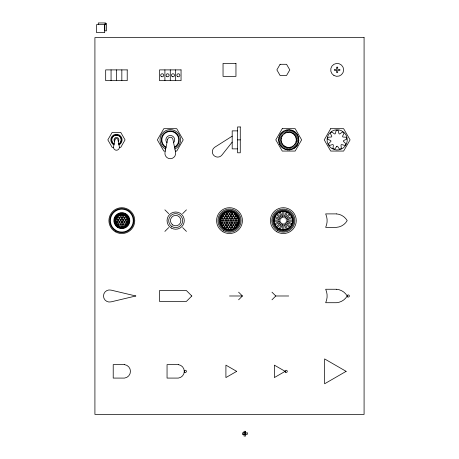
<?xml version="1.0" encoding="UTF-8"?>
<svg xmlns="http://www.w3.org/2000/svg" width="459" height="459" viewBox="0 0 459 459"><rect width="100%" height="100%" fill="white"/><g stroke="black" fill="none" stroke-linecap="round" stroke-linejoin="round"><path stroke-width="0.69" d="M279.313 228.834L281.7 223.068L277.282 227.48M286.296 211.972L283.909 217.738L283.903 211.496M280.369 229.276L282.755 223.504L282.761 229.752M287.357 212.408L284.964 218.174L289.382 213.762M116.236 223.372L121.405 214.405M220.36 221.077L225.317 212.471M118.21 215.546L115.628 220.027L119.225 226.293M117.665 225.271L123.775 214.697M119.535 226.425L125.703 215.736M121.824 226.866L127.229 217.503M124.791 226.115L128.067 220.446M221.077 224.21L228.404 211.53M222.374 226.367L230.906 211.576M224.009 227.939L233.086 212.196M225.903 229.035L234.991 213.292M228.083 229.655L236.614 214.869M230.596 229.701L237.911 217.021M233.671 228.76L238.64 220.159M336.619 146.501L334.835 149.152L332.993 148.481L333.332 145.291A0.666 0.666 0 0 0 332.511 144.591L329.413 145.48L328.432 143.787L330.75 141.561A0.666 0.666 0 0 0 330.566 140.5L327.623 139.186L327.961 137.258L331.163 137.04A0.666 0.666 0 0 0 331.708 136.111L330.296 133.213L331.8 131.951L334.393 133.844A0.666 0.666 0 0 0 335.403 133.483L336.183 130.356L338.145 130.356L338.914 133.471A0.666 0.666 0 0 0 339.924 133.844L342.529 131.951L344.032 133.208L342.621 136.093A0.666 0.666 0 0 0 343.154 137.029L346.367 137.252L346.711 139.18L343.774 140.483A0.666 0.666 0 0 0 343.584 141.544L345.897 143.782L344.921 145.48L341.835 144.591A0.666 0.666 0 0 0 341.008 145.273L341.341 148.481L339.505 149.152L337.715 146.484A0.666 0.666 0 0 0 336.636 146.478M232.191 142.106L222.041 154.912A5.388 5.388 0 0 1 213.883 155.532A5.388 5.388 0 0 1 214.525 147.373L232.191 136.174M164.884 231.405L168.7 227.589M182.636 213.653L186.446 209.843M279.864 135.021L283.863 131.022M278.906 137.505L286.347 130.063M278.642 139.289L282.629 135.302M284.144 133.787L288.137 129.794M278.665 140.787L281.298 138.153M286.995 132.456L289.635 129.822M278.871 142.106L281.103 139.875M288.717 132.261L290.949 130.029M279.215 143.283L281.235 141.263M290.111 132.387L292.125 130.373M279.669 144.35L281.556 142.462M291.304 132.714L293.192 130.826M280.219 145.325L282.033 143.512M292.354 133.185L294.167 131.377M280.856 146.209L282.629 144.442M293.284 133.781L295.051 132.014M281.579 147.012L283.335 145.256M294.099 134.487L295.854 132.737M282.383 147.729L284.15 145.962M294.804 135.307L296.577 133.535M283.266 148.366L285.073 146.559M295.401 136.231L297.214 134.424M284.236 148.917L286.123 147.029M295.877 137.281L297.765 135.394M285.309 149.37L287.323 147.356M296.198 138.48L298.218 136.461M286.485 149.714L288.717 147.482M296.33 139.875L298.562 137.643M287.799 149.927L290.438 147.287M296.13 141.596L298.769 138.957M289.296 149.95L293.29 145.962M294.804 144.447L298.792 140.454M291.086 149.686L298.528 142.244M293.571 148.722L297.564 144.728M276.473 226.671L280.891 222.259L275.119 224.646M290.191 214.571L285.779 218.989L291.545 216.602M238.605 299.802L242.421 295.986L238.605 292.176M271.98 299.802L275.796 295.986L288.717 295.986M274.683 223.585L280.449 221.198L274.207 221.192M291.987 217.658L286.215 220.045L292.463 220.05M237.573 130.872L232.191 130.872L232.191 148.871L237.573 148.871M237.573 139.875L240.269 139.875M113.499 147.333L112.145 147.333L107.836 139.875L112.145 132.416L120.757 132.416L125.066 139.875L120.757 147.333L119.397 147.333M165.257 151.063L163.823 151.063L157.362 139.875L163.823 128.686L176.744 128.686L183.204 139.875L176.744 151.063L175.309 151.063M226.935 211.828L232.065 211.828M223.149 214.032L235.851 214.032M118.273 215.501L125.387 215.501M221.468 216.223L237.532 216.223M116.328 217.692L127.338 217.692M220.613 218.415L238.387 218.415M115.639 219.884L128.021 219.884M274.207 220.05L280.449 220.05L274.683 217.658M220.349 220.624L238.651 220.624A9.151 9.151 0 0 0 224.921 212.695A9.151 9.151 0 0 0 224.921 228.548A9.151 9.151 0 0 0 238.651 220.624M292.463 221.192L286.215 221.192L291.987 223.585M115.771 222.087L127.889 222.087M220.613 222.816L238.387 222.816M116.781 224.279L126.873 224.279M221.468 225.008L237.532 225.008M223.149 227.211L235.851 227.211M226.935 229.402L232.065 229.402M229.5 295.986L242.421 295.986M244.033 432.82L245.617 432.82M244.033 434.535L245.617 434.535M275.119 216.602L280.885 218.989L276.473 214.571M291.545 224.646L285.779 222.254L290.191 226.671M277.282 213.762L281.7 218.18L279.313 212.408M289.382 227.48L284.97 223.068L287.357 228.834M271.98 292.176L275.796 295.986M164.884 209.843L168.7 213.653M182.636 227.589L186.446 231.405M234.038 212.672L238.651 220.659M230.871 211.576L238.02 223.958M228.318 211.553L236.769 226.189M226.115 212.127L235.174 227.807M221.192 216.786L228.68 229.735M220.383 219.775L225.673 228.938M125.909 215.914L127.946 219.442M122.513 214.428L127.539 223.126M120.109 214.64L126.162 225.117M116.557 217.285L122.083 226.855M224.187 213.177L233.287 228.949M222.529 214.697L231.147 229.632M118.129 215.604L124.326 226.344M280.369 211.972L282.755 217.738L282.761 211.496M286.296 229.276L283.909 223.504L283.903 229.752M245.645 432.917L245.645 434.438M175.665 69.888L175.665 80.658M170.283 69.888L170.283 80.658M164.901 69.888L164.901 80.658M121.836 69.888L121.836 80.658M116.448 69.888L116.448 80.658M111.067 69.888L111.067 80.658M104.681 24.585L104.681 32.658L96.602 32.658L96.602 24.585L105.616 24.562L105.616 22.95L98.295 22.95L98.295 24.562M166.956 142.732A4.389 4.389 0 0 1 167.26 136.69A4.389 4.389 0 0 1 173.307 136.69A4.389 4.389 0 0 1 173.611 142.732M166.049 147.19A8.451 8.451 0 0 1 163.811 134.435A8.451 8.451 0 0 1 176.755 134.435A8.451 8.451 0 0 1 174.518 147.19M165.928 147.781A9.031 9.031 0 0 1 163.329 134.114A9.031 9.031 0 0 1 177.237 134.114A9.031 9.031 0 0 1 174.638 147.781M165.665 149.055A10.276 10.276 0 0 1 162.285 133.42A10.276 10.276 0 0 1 178.281 133.42A10.276 10.276 0 0 1 174.902 149.055M113.918 144.924A5.651 5.651 0 0 1 112.053 136.329A5.651 5.651 0 0 1 120.849 136.329A5.651 5.651 0 0 1 118.979 144.924M114.062 144.224A4.963 4.963 0 0 1 112.627 136.707A4.963 4.963 0 0 1 120.275 136.707A4.963 4.963 0 0 1 118.841 144.224M114.125 143.908A4.653 4.653 0 0 1 112.885 136.88A4.653 4.653 0 0 1 120.017 136.88A4.653 4.653 0 0 1 118.772 143.908M114.624 141.452A2.41 2.41 0 0 1 114.784 138.125A2.41 2.41 0 0 1 118.112 138.125A2.41 2.41 0 0 1 118.273 141.452M115.008 139.576L113.562 146.685A2.949 2.949 0 0 0 116.448 150.231A2.949 2.949 0 0 0 119.34 146.685L117.894 139.576A1.469 1.469 0 0 0 115.008 139.576M167.65 139.341L165.011 152.268A5.376 5.376 0 0 0 170.283 158.716A5.376 5.376 0 0 0 175.556 152.268L172.917 139.341A2.691 2.691 0 0 0 167.65 139.341M280.105 64.294L276.875 69.888L280.105 75.483L286.565 75.483L289.795 69.888L286.565 64.294L280.105 64.294M282.256 128.686L275.796 139.875L282.256 151.063L295.177 151.063L301.638 139.875L295.177 128.686L282.256 128.686M330.704 128.686L324.243 139.875L330.704 151.063L343.625 151.063L350.085 139.875L343.625 128.686L330.704 128.686M191.816 295.986L186.371 301.437L159.52 301.437L159.52 290.53L186.371 290.53L191.816 295.986M236.678 371.354L225.908 377.573L225.908 365.14L236.678 371.354M285.125 371.354L274.362 377.573L274.362 365.14L285.125 371.354M346.138 371.354L324.605 383.787L324.605 358.921L346.138 371.354M135.795 295.986L111.067 301.856A6.059 6.059 0 0 1 103.499 295.986A6.059 6.059 0 0 1 111.067 290.122L135.795 295.986M106.419 23.759L104.807 23.759L104.807 30.828L106.419 30.828L106.419 23.759M364.085 37.592L94.915 37.592L94.915 414.42L364.085 414.42L364.085 37.592M235.96 63.428L223.04 63.428L223.04 76.349L235.96 76.349L235.96 63.428M337.698 67.198L336.631 67.198L336.631 69.355L334.473 69.355L334.473 70.422L336.631 70.422L336.631 72.579L337.698 72.579L337.698 70.422L339.855 70.422L339.855 69.355L337.698 69.355L337.698 67.198M127.218 69.888L105.685 69.888L105.685 80.658L127.218 80.658L127.218 69.888M181.053 69.888L159.52 69.888L159.52 80.658L181.053 80.658L181.053 69.888M240.269 126.954L237.573 126.954L237.573 152.795L240.269 152.795L240.269 126.954M336.43 213.894L325.666 213.894A16.151 16.151 0 0 1 325.666 227.354L336.43 227.354A13.495 13.495 0 0 0 347.199 220.624A13.495 13.495 0 0 0 336.43 213.894M336.43 289.262L325.666 289.256A16.151 16.151 0 0 1 325.666 302.716L336.43 302.716A13.495 13.495 0 0 0 347.199 295.986A13.495 13.495 0 0 0 336.43 289.262M124.515 364.624L113.218 364.624L113.218 378.084L124.515 378.084A6.782 6.782 0 0 0 124.515 364.624M178.35 364.624L167.053 364.624L167.053 378.084L178.35 378.084A6.782 6.782 0 0 0 178.35 364.624M245.617 431.305L244.033 431.305L244.033 436.05L245.617 436.05L245.617 431.305M247.235 432.917L242.415 432.917L242.415 434.438L247.235 434.438L247.235 432.917M347.733 296.921A1.079 1.079 0 0 0 349.351 295.986A1.079 1.079 0 0 0 347.733 295.057A1.079 1.079 0 0 0 347.733 296.921M285.664 372.289A1.079 1.079 0 0 0 287.282 371.354A1.079 1.079 0 0 0 285.664 370.424A1.079 1.079 0 0 0 285.664 372.289M184.816 372.289A1.079 1.079 0 0 0 186.434 371.354A1.079 1.079 0 0 0 184.816 370.424A1.079 1.079 0 0 0 184.816 372.289M333.934 75.483A6.46 6.46 0 0 0 343.625 69.888A6.46 6.46 0 0 0 333.934 64.294A6.46 6.46 0 0 0 333.934 75.483M276.875 231.812A12.921 12.921 0 0 0 296.256 220.624A12.921 12.921 0 0 0 276.875 209.436A12.921 12.921 0 0 0 276.875 231.812M278.756 228.548A9.151 9.151 0 0 0 292.486 220.624A9.151 9.151 0 0 0 278.756 212.695A9.151 9.151 0 0 0 278.756 228.548M278.47 229.041A9.725 9.725 0 0 0 293.054 220.624A9.725 9.725 0 0 0 278.47 212.201A9.725 9.725 0 0 0 278.47 229.041M278.068 229.747A10.534 10.534 0 0 0 293.869 220.624A10.534 10.534 0 0 0 278.068 211.501A10.534 10.534 0 0 0 278.068 229.747M277.563 230.613A11.532 11.532 0 0 0 294.867 220.624A11.532 11.532 0 0 0 277.563 210.635A11.532 11.532 0 0 0 277.563 230.613M223.04 231.812A12.921 12.921 0 0 0 242.421 220.624A12.921 12.921 0 0 0 223.04 209.436A12.921 12.921 0 0 0 223.04 231.812M224.623 229.075A9.759 9.759 0 0 0 239.259 220.624A9.759 9.759 0 0 0 224.623 212.173A9.759 9.759 0 0 0 224.623 229.075M224.239 229.735A10.523 10.523 0 0 0 240.023 220.624A10.523 10.523 0 0 0 224.239 211.507A10.523 10.523 0 0 0 224.239 229.735M223.717 230.642A11.573 11.573 0 0 0 241.073 220.624A11.573 11.573 0 0 0 223.717 210.601A11.573 11.573 0 0 0 223.717 230.642M171.362 228.083A8.612 8.612 0 0 0 184.283 220.624A8.612 8.612 0 0 0 171.362 213.165A8.612 8.612 0 0 0 171.362 228.083M172.733 224.95A5.227 5.227 0 0 0 180.88 220.997A5.227 5.227 0 0 0 173.382 215.919A5.227 5.227 0 0 0 172.733 224.95M171.741 226.425A7.011 7.011 0 0 0 182.659 221.123A7.011 7.011 0 0 0 172.607 214.319A7.011 7.011 0 0 0 171.741 226.425M115.375 231.812A12.921 12.921 0 0 0 134.757 220.624A12.921 12.921 0 0 0 115.375 209.436A12.921 12.921 0 0 0 115.375 231.812M118.72 226.017A6.231 6.231 0 0 0 128.067 220.624A6.231 6.231 0 0 0 118.72 215.225A6.231 6.231 0 0 0 118.72 226.017M117.986 226.304A6.862 6.862 0 0 0 128.681 221.112A6.862 6.862 0 0 0 118.835 214.451A6.862 6.862 0 0 0 117.986 226.304M118.078 227.125A7.505 7.505 0 0 0 129.34 220.624A7.505 7.505 0 0 0 118.078 214.123A7.505 7.505 0 0 0 118.078 227.125M117.343 227.251A8.01 8.01 0 0 0 129.822 221.192A8.01 8.01 0 0 0 118.336 213.418A8.01 8.01 0 0 0 117.343 227.251M115.421 230.097A11.441 11.441 0 0 0 133.242 221.439A11.441 11.441 0 0 0 116.833 210.331A11.441 11.441 0 0 0 115.421 230.097M115.806 231.066A12.06 12.06 0 0 0 133.89 220.624A12.06 12.06 0 0 0 115.806 210.176A12.06 12.06 0 0 0 115.806 231.066M332.121 148.613A10.092 10.092 0 0 0 347.262 139.875A10.092 10.092 0 0 0 332.121 131.131A10.092 10.092 0 0 0 332.121 148.613M283.06 148.234A10.092 10.092 0 0 0 298.786 140.592A10.092 10.092 0 0 0 284.305 130.792A10.092 10.092 0 0 0 283.06 148.234M284.448 146.174A7.614 7.614 0 0 0 296.307 140.414A7.614 7.614 0 0 0 285.389 133.024A7.614 7.614 0 0 0 284.448 146.174M177.599 76.584A1.515 1.515 0 0 0 179.876 75.27A1.515 1.515 0 0 0 177.599 73.962A1.515 1.515 0 0 0 177.599 76.584M172.217 76.584A1.515 1.515 0 0 0 174.489 75.27A1.515 1.515 0 0 0 172.217 73.962A1.515 1.515 0 0 0 172.217 76.584M166.835 76.584A1.515 1.515 0 0 0 169.107 75.27A1.515 1.515 0 0 0 166.835 73.962A1.515 1.515 0 0 0 166.835 76.584M161.453 76.584A1.515 1.515 0 0 0 163.725 75.27A1.515 1.515 0 0 0 161.453 73.962A1.515 1.515 0 0 0 161.453 76.584"/></g></svg>
